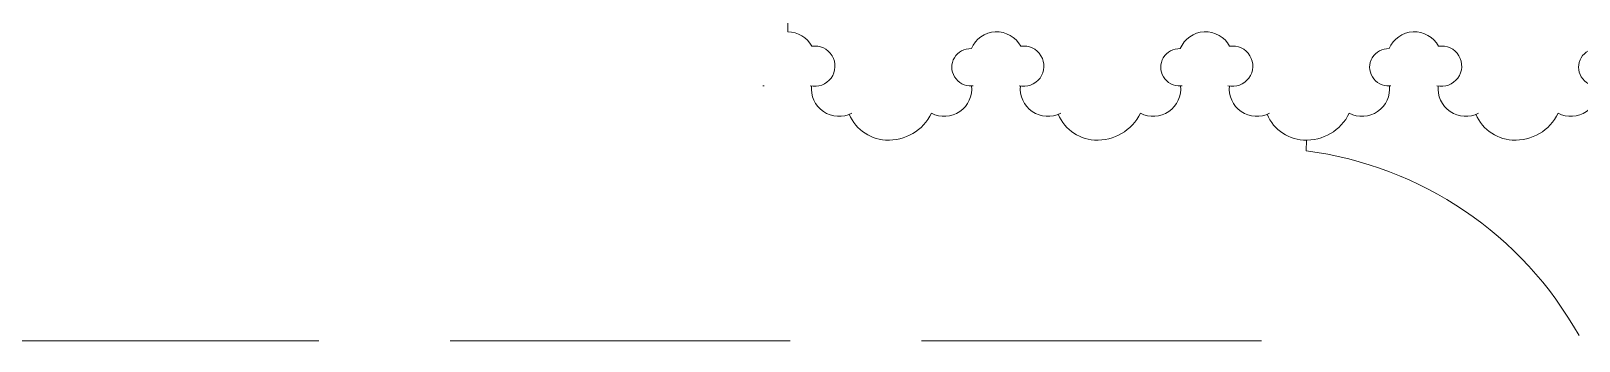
# Model space of a CAD drawing. Header units: millimetres. Extents: x 2399 to 111977, y 1313 to 59551.
# Drawn here: x 69224 to 70509, y 46304 to 46561 of the extents above; entities that cross this region are included whole.
import ezdxf

# ---------------------------------------------------------------- set-up
doc = ezdxf.new("R2010")
doc.units = ezdxf.units.MM
doc.linetypes.add('Невидимая', pattern=[391.222223, 282.222223, -109])
doc.layers.add('main line', color=7, linetype='Continuous', lineweight=13)

msp = doc.modelspace()

# ---------------------------------------------------------------- linework, layer by layer
at = {"layer": 'main line', "color": 7, "linetype": 'Continuous', "lineweight": 13}
for p, q in [((69851.7771, 46560.6788), (69851.7771, 46670.8185)), ((70282.2326, 46462.0191), (70282.5194, 46470.8436))]:
    msp.add_line(p, q, dxfattribs=at)
at = {"layer": 'main line', "color": 7, "linetype": 'Невидимая', "lineweight": 13}
msp.add_line((67224.265, 46304.3548), (70258.887, 46304.3548), dxfattribs=at)
at = {"layer": 'main line', "color": 7, "linetype": 'Continuous', "lineweight": 13, "flags": 128}
for points in [[(69870.3543, 46516.0211, 1.219803903), (69871.7847, 46548.703, 0.276414029), (69851.7771, 46560.6788)], [(69870.3543, 46516.0211, 1.219803903), (69871.7847, 46548.703, 0.276414029), (69851.7771, 46560.6788)], [(69870.3543, 46516.0211, 1.219803903), (69871.7847, 46548.703, 0.276414029), (69851.7771, 46560.6788)], [(69870.3543, 46516.0211, 1.219803903), (69871.7847, 46548.703, 0.276414029), (69851.7771, 46560.6788)], [(69870.3543, 46516.0211, 1.219803903), (69871.7847, 46548.703, 0.276414029), (69851.7771, 46560.6788)], [(69870.3543, 46516.0211, 1.219803903), (69871.7847, 46548.703, 0.276414029), (69851.7771, 46560.6788)], [(70043.7662, 46516.0211, 1.219803903), (70045.1967, 46548.703, 0.63216014), (70004.2326, 46546.7048, 1.067465283), (70004.4674, 46516.0211, -0.60309642), (69971.0756, 46493.2549)], [(70043.7662, 46516.0211, 1.219803903), (70045.1967, 46548.703, 0.63216014), (70004.2326, 46546.7048, 1.067465283), (70004.4674, 46516.0211, -0.60309642), (69971.0756, 46493.2549)], [(70043.7662, 46516.0211, 1.219803903), (70045.1967, 46548.703, 0.63216014), (70004.2326, 46546.7048, 1.067465283), (70004.4674, 46516.0211, -0.60309642), (69971.0756, 46493.2549)], [(70043.7662, 46516.0211, 1.219803903), (70045.1967, 46548.703, 0.63216014), (70004.2326, 46546.7048, 1.067465283), (70004.4674, 46516.0211, -0.60309642), (69971.0756, 46493.2549)], [(70043.7662, 46516.0211, 1.219803903), (70045.1967, 46548.703, 0.63216014), (70004.2326, 46546.7048, 1.067465283), (70004.4674, 46516.0211, -0.60309642), (69971.0756, 46493.2549)], [(70043.7662, 46516.0211, 1.219803903), (70045.1967, 46548.703, 0.63216014), (70004.2326, 46546.7048, 1.067465283), (70004.4674, 46516.0211, -0.60309642), (69971.0756, 46493.2549)], [(70217.1782, 46516.0211, 1.219803903), (70218.6086, 46548.703, 0.63216014), (70177.6446, 46546.7048, 1.067465283), (70177.8794, 46516.0211, -0.60309642), (70144.4876, 46493.2549)], [(70217.1782, 46516.0211, 1.219803903), (70218.6086, 46548.703, 0.63216014), (70177.6446, 46546.7048, 1.067465283), (70177.8794, 46516.0211, -0.60309642), (70144.4876, 46493.2549)], [(70217.1782, 46516.0211, 1.219803903), (70218.6086, 46548.703, 0.63216014), (70177.6446, 46546.7048, 1.067465283), (70177.8794, 46516.0211, -0.60309642), (70144.4876, 46493.2549)], [(70217.1782, 46516.0211, 1.219803903), (70218.6086, 46548.703, 0.63216014), (70177.6446, 46546.7048, 1.067465283), (70177.8794, 46516.0211, -0.60309642), (70144.4876, 46493.2549)], [(70217.1782, 46516.0211, 1.219803903), (70218.6086, 46548.703, 0.63216014), (70177.6446, 46546.7048, 1.067465283), (70177.8794, 46516.0211, -0.60309642), (70144.4876, 46493.2549)], [(70217.1782, 46516.0211, 1.219803903), (70218.6086, 46548.703, 0.63216014), (70177.6446, 46546.7048, 1.067465283), (70177.8794, 46516.0211, -0.60309642), (70144.4876, 46493.2549)], [(70390.5902, 46516.0211, 1.219803903), (70392.0206, 46548.703, 0.63216014), (70351.0566, 46546.7048, 1.067465283), (70351.2913, 46516.0211, -0.60309642), (70317.8996, 46493.2549)], [(70390.5902, 46516.0211, 1.219803903), (70392.0206, 46548.703, 0.63216014), (70351.0566, 46546.7048, 1.067465283), (70351.2913, 46516.0211, -0.60309642), (70317.8996, 46493.2549)], [(70390.5902, 46516.0211, 1.219803903), (70392.0206, 46548.703, 0.63216014), (70351.0566, 46546.7048, 1.067465283), (70351.2913, 46516.0211, -0.60309642), (70317.8996, 46493.2549)], [(70390.5902, 46516.0211, 1.219803903), (70392.0206, 46548.703, 0.63216014), (70351.0566, 46546.7048, 1.067465283), (70351.2913, 46516.0211, -0.60309642), (70317.8996, 46493.2549)], [(70390.5902, 46516.0211, 1.219803903), (70392.0206, 46548.703, 0.63216014), (70351.0566, 46546.7048, 1.067465283), (70351.2913, 46516.0211, -0.60309642), (70317.8996, 46493.2549)], [(70390.5902, 46516.0211, 1.219803903), (70392.0206, 46548.703, 0.63216014), (70351.0566, 46546.7048, 1.067465283), (70351.2913, 46516.0211, -0.60309642), (70317.8996, 46493.2549)], [(70564.0021, 46516.0211, 1.219803903), (70565.4326, 46548.703, 0.63216014), (70524.4685, 46546.7048, 1.067465283), (70524.7033, 46516.0211, -0.60309642), (70491.3115, 46493.2549)], [(70564.0021, 46516.0211, 1.219803903), (70565.4326, 46548.703, 0.63216014), (70524.4685, 46546.7048, 1.067465283), (70524.7033, 46516.0211, -0.60309642), (70491.3115, 46493.2549)], [(70564.0021, 46516.0211, 1.219803903), (70565.4326, 46548.703, 0.63216014), (70524.4685, 46546.7048, 1.067465283), (70524.7033, 46516.0211, -0.60309642), (70491.3115, 46493.2549)], [(70564.0021, 46516.0211, 1.219803903), (70565.4326, 46548.703, 0.63216014), (70524.4685, 46546.7048, 1.067465283), (70524.7033, 46516.0211, -0.60309642), (70491.3115, 46493.2549)], [(70564.0021, 46516.0211, 1.219803903), (70565.4326, 46548.703, 0.63216014), (70524.4685, 46546.7048, 1.067465283), (70524.7033, 46516.0211, -0.60309642), (70491.3115, 46493.2549)], [(70564.0021, 46516.0211, 1.219803903), (70565.4326, 46548.703, 0.63216014), (70524.4685, 46546.7048, 1.067465283), (70524.7033, 46516.0211, -0.60309642), (70491.3115, 46493.2549)], [(69832.2531, 46516.0211, -0.017938026), (69831.0818, 46515.7773)], [(69832.2531, 46516.0211, -0.017938026), (69831.0818, 46515.7773)], [(69832.2531, 46516.0211, -0.017938026), (69831.0818, 46515.7773)], [(69832.2531, 46516.0211, -0.017938026), (69831.0818, 46515.7773)], [(69832.2531, 46516.0211, -0.017938026), (69831.0818, 46515.7773)], [(69832.2531, 46516.0211, -0.017938026), (69831.0818, 46515.7773)], [(69871.552, 46516.0211, 0.60309642), (69904.9437, 46493.2549)], [(69871.552, 46516.0211, 0.60309642), (69904.9437, 46493.2549)], [(69871.552, 46516.0211, 0.60309642), (69904.9437, 46493.2549)], [(69871.552, 46516.0211, 0.60309642), (69904.9437, 46493.2549)], [(69871.552, 46516.0211, 0.60309642), (69904.9437, 46493.2549)], [(69871.552, 46516.0211, 0.60309642), (69904.9437, 46493.2549)], [(70005.6651, 46516.0211, -0.017938026), (70004.4938, 46515.7773)], [(70005.6651, 46516.0211, -0.017938026), (70004.4938, 46515.7773)], [(70005.6651, 46516.0211, -0.017938026), (70004.4938, 46515.7773)], [(70005.6651, 46516.0211, -0.017938026), (70004.4938, 46515.7773)], [(70005.6651, 46516.0211, -0.017938026), (70004.4938, 46515.7773)], [(70005.6651, 46516.0211, -0.017938026), (70004.4938, 46515.7773)], [(70044.9639, 46516.0211, 0.60309642), (70078.3557, 46493.2549)], [(70044.9639, 46516.0211, 0.60309642), (70078.3557, 46493.2549)], [(70044.9639, 46516.0211, 0.60309642), (70078.3557, 46493.2549)], [(70044.9639, 46516.0211, 0.60309642), (70078.3557, 46493.2549)], [(70044.9639, 46516.0211, 0.60309642), (70078.3557, 46493.2549)], [(70044.9639, 46516.0211, 0.60309642), (70078.3557, 46493.2549)], [(70179.0771, 46516.0211, -0.017938026), (70177.9057, 46515.7773)], [(70179.0771, 46516.0211, -0.017938026), (70177.9057, 46515.7773)], [(70179.0771, 46516.0211, -0.017938026), (70177.9057, 46515.7773)], [(70179.0771, 46516.0211, -0.017938026), (70177.9057, 46515.7773)], [(70179.0771, 46516.0211, -0.017938026), (70177.9057, 46515.7773)], [(70179.0771, 46516.0211, -0.017938026), (70177.9057, 46515.7773)], [(70218.3759, 46516.0211, 0.60309642), (70251.7677, 46493.2549)], [(70218.3759, 46516.0211, 0.60309642), (70251.7677, 46493.2549)], [(70218.3759, 46516.0211, 0.60309642), (70251.7677, 46493.2549)], [(70218.3759, 46516.0211, 0.60309642), (70251.7677, 46493.2549)], [(70218.3759, 46516.0211, 0.60309642), (70251.7677, 46493.2549)], [(70218.3759, 46516.0211, 0.60309642), (70251.7677, 46493.2549)], [(70352.489, 46516.0211, -0.017938026), (70351.3177, 46515.7773)], [(70352.489, 46516.0211, -0.017938026), (70351.3177, 46515.7773)], [(70352.489, 46516.0211, -0.017938026), (70351.3177, 46515.7773)], [(70352.489, 46516.0211, -0.017938026), (70351.3177, 46515.7773)], [(70352.489, 46516.0211, -0.017938026), (70351.3177, 46515.7773)], [(70352.489, 46516.0211, -0.017938026), (70351.3177, 46515.7773)], [(70391.7879, 46516.0211, 0.60309642), (70425.1796, 46493.2549)], [(70391.7879, 46516.0211, 0.60309642), (70425.1796, 46493.2549)], [(70391.7879, 46516.0211, 0.60309642), (70425.1796, 46493.2549)], [(70391.7879, 46516.0211, 0.60309642), (70425.1796, 46493.2549)], [(70391.7879, 46516.0211, 0.60309642), (70425.1796, 46493.2549)], [(70391.7879, 46516.0211, 0.60309642), (70425.1796, 46493.2549)], [(69902.8293, 46492.27, 0.304535594), (69935.6027, 46470.9113)], [(69902.8293, 46492.27, 0.304535594), (69935.6027, 46470.9113)], [(69902.8293, 46492.27, 0.304535594), (69935.6027, 46470.9113)], [(69902.8293, 46492.27, 0.304535594), (69935.6027, 46470.9113)], [(69902.8293, 46492.27, 0.304535594), (69935.6027, 46470.9113)], [(69902.8293, 46492.27, 0.304535594), (69935.6027, 46470.9113)], [(69933.148, 46470.9113, 0.304535594), (69971.0756, 46493.2549)], [(69933.148, 46470.9113, 0.304535594), (69971.0756, 46493.2549)], [(69933.148, 46470.9113, 0.304535594), (69971.0756, 46493.2549)], [(69933.148, 46470.9113, 0.304535594), (69971.0756, 46493.2549)], [(69933.148, 46470.9113, 0.304535594), (69971.0756, 46493.2549)], [(69933.148, 46470.9113, 0.304535594), (69971.0756, 46493.2549)], [(70076.2413, 46492.27, 0.304535594), (70109.0146, 46470.9113)], [(70076.2413, 46492.27, 0.304535594), (70109.0146, 46470.9113)], [(70076.2413, 46492.27, 0.304535594), (70109.0146, 46470.9113)], [(70076.2413, 46492.27, 0.304535594), (70109.0146, 46470.9113)], [(70076.2413, 46492.27, 0.304535594), (70109.0146, 46470.9113)], [(70076.2413, 46492.27, 0.304535594), (70109.0146, 46470.9113)], [(70106.5599, 46470.9113, 0.304535594), (70144.4876, 46493.2549)], [(70106.5599, 46470.9113, 0.304535594), (70144.4876, 46493.2549)], [(70106.5599, 46470.9113, 0.304535594), (70144.4876, 46493.2549)], [(70106.5599, 46470.9113, 0.304535594), (70144.4876, 46493.2549)], [(70106.5599, 46470.9113, 0.304535594), (70144.4876, 46493.2549)], [(70106.5599, 46470.9113, 0.304535594), (70144.4876, 46493.2549)], [(70249.6532, 46492.27, 0.304535594), (70282.4266, 46470.9113)], [(70249.6532, 46492.27, 0.304535594), (70282.4266, 46470.9113)], [(70249.6532, 46492.27, 0.304535594), (70282.4266, 46470.9113)], [(70249.6532, 46492.27, 0.304535594), (70282.4266, 46470.9113)], [(70249.6532, 46492.27, 0.304535594), (70282.4266, 46470.9113)], [(70249.6532, 46492.27, 0.304535594), (70282.4266, 46470.9113)], [(70279.9719, 46470.9113, 0.304535594), (70317.8996, 46493.2549)], [(70279.9719, 46470.9113, 0.304535594), (70317.8996, 46493.2549)], [(70279.9719, 46470.9113, 0.304535594), (70317.8996, 46493.2549)], [(70279.9719, 46470.9113, 0.304535594), (70317.8996, 46493.2549)], [(70279.9719, 46470.9113, 0.304535594), (70317.8996, 46493.2549)], [(70279.9719, 46470.9113, 0.304535594), (70317.8996, 46493.2549)], [(70423.0652, 46492.27, 0.304535594), (70455.8386, 46470.9113)], [(70423.0652, 46492.27, 0.304535594), (70455.8386, 46470.9113)], [(70423.0652, 46492.27, 0.304535594), (70455.8386, 46470.9113)], [(70423.0652, 46492.27, 0.304535594), (70455.8386, 46470.9113)], [(70423.0652, 46492.27, 0.304535594), (70455.8386, 46470.9113)], [(70423.0652, 46492.27, 0.304535594), (70455.8386, 46470.9113)], [(70453.3838, 46470.9113, 0.304535594), (70491.3115, 46493.2549)], [(70453.3838, 46470.9113, 0.304535594), (70491.3115, 46493.2549)], [(70453.3838, 46470.9113, 0.304535594), (70491.3115, 46493.2549)], [(70453.3838, 46470.9113, 0.304535594), (70491.3115, 46493.2549)], [(70453.3838, 46470.9113, 0.304535594), (70491.3115, 46493.2549)], [(70453.3838, 46470.9113, 0.304535594), (70491.3115, 46493.2549)]]:
    msp.add_lwpolyline(points, format="xyb", dxfattribs=at)
at = {"layer": 'main line', "color": 7, "linetype": 'Continuous', "lineweight": 13}
msp.add_arc((70243.0387, 46160.2748), 304.2791, 29.2130911, 82.5992316, dxfattribs=at)

doc.saveas('drawing.dxf')
